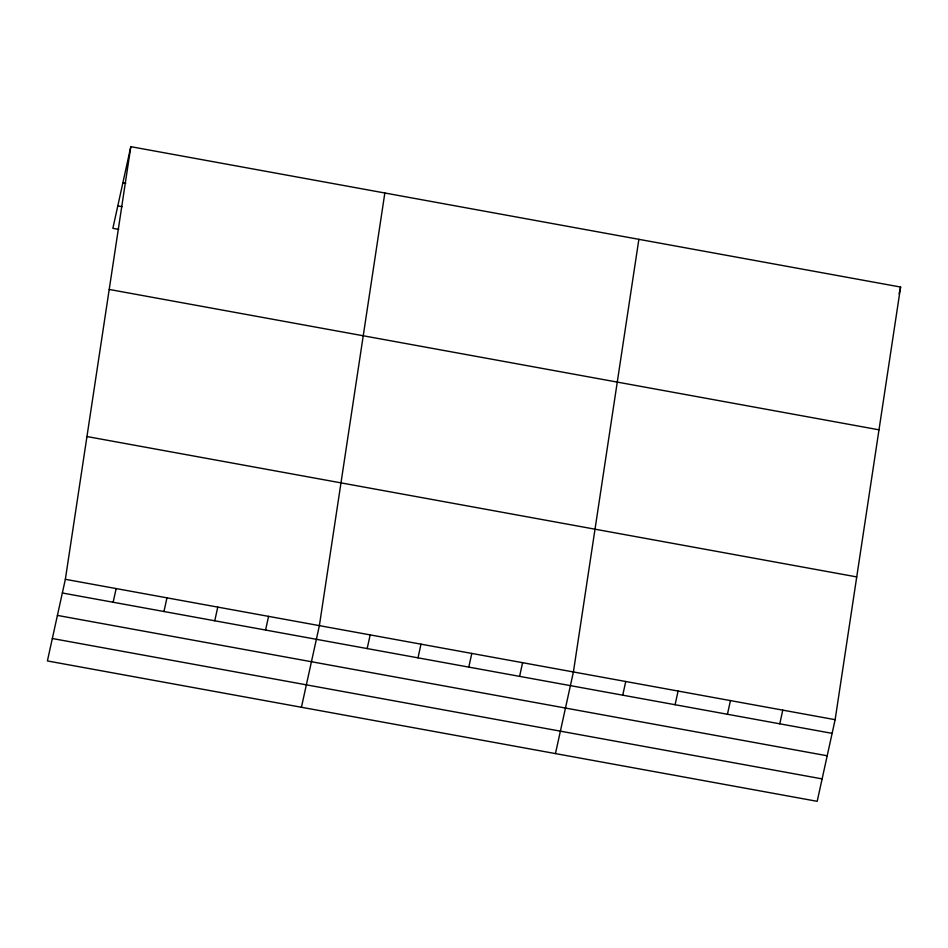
<?xml version="1.0" encoding="UTF-8"?>
<svg xmlns="http://www.w3.org/2000/svg" width="948" height="948" viewBox="0 0 948 948"><rect width="100%" height="100%" fill="white"/><g stroke="black" fill="none" stroke-linecap="round" stroke-linejoin="round"><path stroke-width="1.42" d="M65.353 579.311L130.812 146.679L900.6 287.054L835.129 719.686L817.188 801.321L47.4 660.946L65.353 579.311L835.129 719.686M384.841 193.001L319.381 625.633L301.428 707.267M638.869 239.334L573.41 671.954L555.457 753.589M130.812 146.679L112.871 228.314L118.678 229.38M113.144 602.253L116.154 588.566M163.957 611.507L166.967 597.832M214.758 620.774L217.767 607.099M265.57 630.041L268.568 616.366M367.172 648.574L370.182 634.899M417.985 657.841L420.995 644.166M468.786 667.096L471.796 653.421M519.599 676.362L522.597 662.688M622.741 695.18L625.751 681.505M675.095 704.72L678.093 691.045M727.436 714.271L730.446 700.596M779.777 723.81L782.787 710.135M899.095 293.892L900.6 287.054M122.873 182.786L125.776 183.308M117.801 205.894L122.15 206.688M109.21 289.448L878.997 429.823M86.955 436.542L856.743 576.917M62.343 592.986L832.131 733.361M57.413 615.406L827.201 755.781M52.33 638.514L822.117 778.889"/></g></svg>
